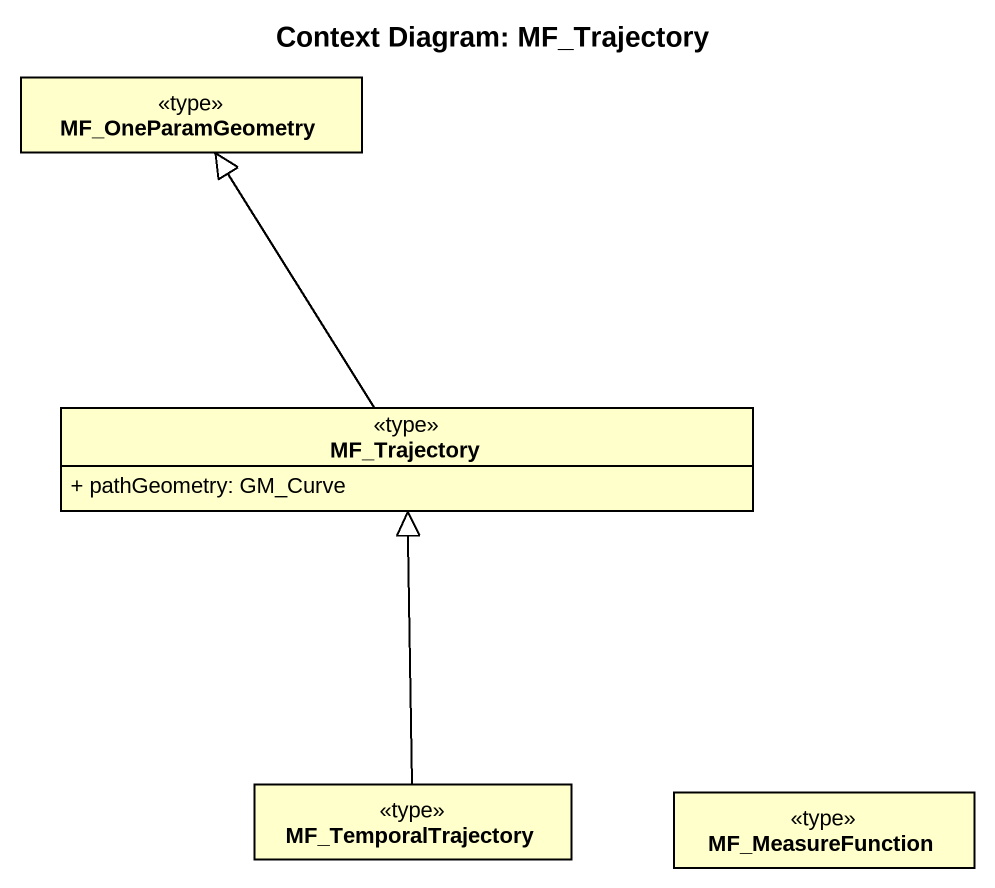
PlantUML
@startuml
title Context Diagram: MF_Trajectory
hide circle
hide empty members
skinparam classAttributeIconSize 0
class MF_OneParamGeometry <<type>>
class MF_Trajectory <<type>> {
  + pathGeometry: GM_Curve
}
class MF_TemporalTrajectory <<type>>
class MF_MeasureFunction <<type>>
MF_Trajectory -up-|> MF_OneParamGeometry
MF_TemporalTrajectory -up-|> MF_Trajectory
@enduml
